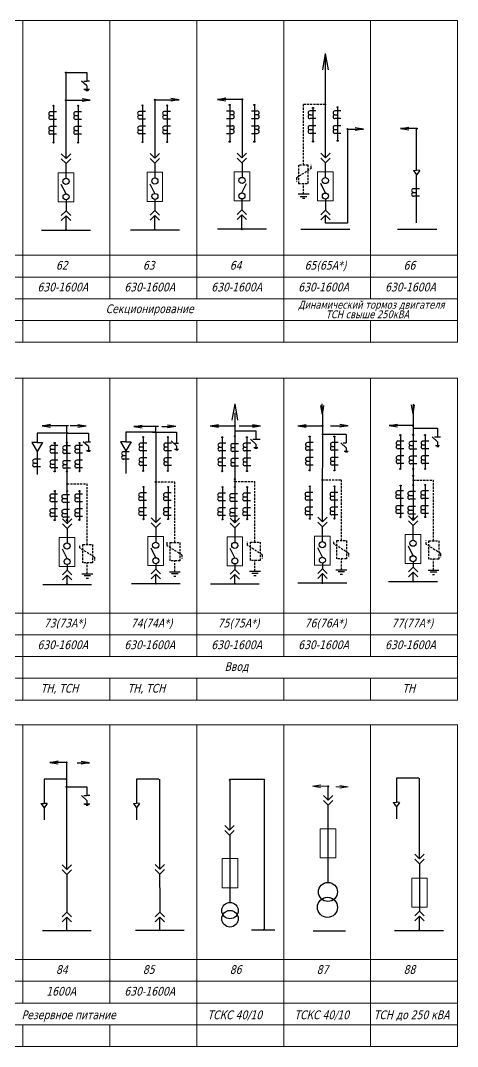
# Model space of a CAD drawing. Header units: millimetres. Extents: x -921 to 41389, y -8091 to 10490.
# Drawn here: x 40912.3 to 41012.9, y 9818.1 to 10054.1 of the extents above; entities that cross this region are included whole.
import ezdxf

# ---------------------------------------------------------------- set-up
doc = ezdxf.new("R2010")
doc.units = ezdxf.units.MM
for name, pattern in [('HIDDENX2', [0.75, 0.5, -0.25]), ('K5LT_BASIC', [0]), ('K5LT_DASHED', [6, 4, -2])]:
    doc.linetypes.add(name, pattern=pattern)
doc.layers.add('LAYER0VIEW0', color=7, linetype='Continuous')
doc.styles.get("Standard").update_dxf_attribs({"font": 'TAHOMA.TTF', "oblique": 15})

msp = doc.modelspace()

# ---------------------------------------------------------------- linework, layer by layer
at = {"color": 7, "lineweight": 18}
for p, q in [((40772.888, 10054.065), (41012.888, 10054.065)), ((40912.888, 9980.065), (40912.888, 10054.065)), ((40932.888, 9990.065), (40932.888, 10054.065)), ((40952.888, 10054.065), (40952.888, 10000.065)), ((40952.888, 9990.065), (40952.888, 10054.065)), ((40972.888, 10054.065), (40972.888, 10000.065)), ((40972.888, 9980.065), (40972.888, 10054.065)), ((40992.888, 10054.065), (40992.888, 10000.065)), ((40992.888, 9990.065), (40992.888, 10054.065)), ((41012.888, 10054.065), (41012.888, 10000.065)), ((41012.888, 9980.065), (41012.888, 10054.065)), ((40772.888, 10000.065), (41012.888, 10000.065)), ((40772.888, 9995.065), (41012.888, 9995.065)), ((40772.888, 9990.065), (41012.888, 9990.065)), ((40772.888, 9985.065), (41012.888, 9985.065)), ((40932.888, 9980.065), (40932.888, 9985.065)), ((40952.888, 9980.065), (40952.888, 9985.065)), ((40992.888, 9980.065), (40992.888, 9985.065)), ((40772.888, 9980.065), (41012.888, 9980.065)), ((40772.888, 9971.788), (41012.888, 9971.788)), ((40912.888, 9897.788), (40912.888, 9971.788)), ((40932.888, 9907.788), (40932.888, 9971.788)), ((40952.888, 9971.788), (40952.888, 9907.788)), ((40952.888, 9907.788), (40952.888, 9971.788)), ((40972.888, 9971.788), (40972.888, 9907.788)), ((40972.888, 9907.788), (40972.888, 9971.788)), ((40992.888, 9971.788), (40992.888, 9907.788)), ((40992.888, 9907.788), (40992.888, 9971.788)), ((41012.888, 9971.788), (41012.888, 9917.788)), ((41012.888, 9897.788), (41012.888, 9971.788)), ((40772.888, 9917.788), (41012.888, 9917.788)), ((40772.888, 9912.788), (41012.888, 9912.788)), ((40772.888, 9907.788), (41012.888, 9907.788)), ((40772.888, 9902.788), (41012.888, 9902.788)), ((40932.888, 9897.788), (40932.888, 9902.788)), ((40952.888, 9902.788), (40952.888, 9897.788)), ((40952.888, 9897.788), (40952.888, 9902.788)), ((40972.888, 9902.788), (40972.888, 9897.788)), ((40972.888, 9897.788), (40972.888, 9902.788)), ((40992.888, 9902.788), (40992.888, 9897.788)), ((40992.888, 9897.788), (40992.888, 9902.788)), ((40772.888, 9897.788), (41012.888, 9897.788)), ((40772.888, 9892.103), (41012.888, 9892.103)), ((40912.888, 9828.103), (40912.888, 9892.103)), ((40932.888, 9828.103), (40932.888, 9892.103)), ((40952.888, 9892.103), (40952.888, 9818.103)), ((40952.888, 9818.103), (40952.888, 9892.103)), ((40972.888, 9892.103), (40972.888, 9818.103)), ((40972.888, 9818.103), (40972.888, 9892.103)), ((40992.888, 9892.103), (40992.888, 9818.103)), ((40992.888, 9818.103), (40992.888, 9892.103)), ((41012.888, 9892.103), (41012.888, 9838.103)), ((41012.888, 9818.103), (41012.888, 9892.103)), ((40772.888, 9838.103), (41012.888, 9838.103)), ((40772.888, 9833.103), (41012.888, 9833.103)), ((40772.888, 9828.103), (41012.888, 9828.103)), ((40772.888, 9823.103), (41012.888, 9823.103)), ((40912.888, 9818.103), (40912.888, 9823.103)), ((40932.888, 9818.103), (40932.888, 9823.103)), ((40772.888, 9818.103), (41012.888, 9818.103))]:
    msp.add_line(p, q, dxfattribs=at)
at = {"layer": 'LAYER0VIEW0', "color": 7, "linetype": 'K5LT_BASIC'}
for p, q in [((40982.467, 10046.5), (40981.825, 10042.69)), ((40982.467, 10046.5), (40983.109, 10042.69)), ((40982.467, 10046.5), (40982.467, 10022.505)), ((40922.778, 10042.101), (40927.57, 10042.101)), ((40922.778, 10042.101), (40922.778, 10022.316)), ((40927.57, 10042.101), (40927.57, 10040.153)), ((40927.57, 10039.013), (40926.361, 10040.153)), ((40926.905, 10040.153), (40927.57, 10040.153)), ((40926.905, 10038.253), (40928.235, 10038.253)), ((40927.116, 10038.104), (40928.051, 10038.104)), ((40927.397, 10037.943), (40927.884, 10037.943)), ((40928.235, 10040.153), (40927.57, 10040.153)), ((40927.57, 10039.013), (40927.57, 10038.253)), ((40922.768, 10035.738), (40928.387, 10035.738)), ((40928.387, 10035.738), (40926.482, 10036.059)), ((40928.387, 10035.738), (40926.482, 10035.417)), ((40943.229, 10035.825), (40948.848, 10035.825)), ((40943.239, 10035.825), (40943.239, 10022.404)), ((40948.848, 10035.825), (40946.943, 10036.146)), ((40948.848, 10035.825), (40946.943, 10035.504)), ((40957.69, 10035.936), (40959.595, 10036.257)), ((40963.308, 10035.936), (40957.69, 10035.936)), ((40957.69, 10035.936), (40959.595, 10035.615)), ((40963.299, 10035.936), (40963.299, 10022.515)), ((40919.94, 10034.46), (40919.94, 10026.01)), ((40925.616, 10034.46), (40925.616, 10026.01)), ((40941.081, 10033.16), (40939.72, 10033.16)), ((40940.4, 10034.547), (40940.4, 10026.097)), ((40946.822, 10033.16), (40945.462, 10033.16)), ((40946.077, 10034.547), (40946.077, 10026.097)), ((40959.716, 10033.271), (40961.076, 10033.271)), ((40960.461, 10034.658), (40960.461, 10026.208)), ((40965.457, 10033.271), (40966.817, 10033.271)), ((40966.137, 10034.658), (40966.137, 10026.208)), ((40980.309, 10033.262), (40978.948, 10033.262)), ((40979.629, 10033.979), (40979.629, 10026.24)), ((40986.05, 10033.262), (40984.69, 10033.262)), ((40985.291, 10034.126), (40985.303, 10026.423)), ((40920.62, 10033.073), (40919.259, 10033.073)), ((40919.259, 10032.194), (40919.875, 10032.194)), ((40920.62, 10031.315), (40919.259, 10031.315)), ((40926.361, 10033.073), (40925.001, 10033.073)), ((40925.001, 10032.194), (40925.616, 10032.194)), ((40926.361, 10031.315), (40925.001, 10031.315)), ((40939.72, 10032.281), (40940.336, 10032.281)), ((40941.081, 10031.402), (40939.72, 10031.402)), ((40945.462, 10032.281), (40946.077, 10032.281)), ((40946.822, 10031.402), (40945.462, 10031.402)), ((40959.716, 10031.513), (40961.076, 10031.513)), ((40961.076, 10032.392), (40960.461, 10032.392)), ((40965.457, 10031.513), (40966.817, 10031.513)), ((40966.817, 10032.392), (40966.202, 10032.392)), ((40978.948, 10032.383), (40979.564, 10032.383)), ((40980.309, 10031.504), (40978.948, 10031.504)), ((40984.69, 10032.383), (40985.305, 10032.383)), ((40986.05, 10031.504), (40984.69, 10031.504)), ((40920.62, 10029.671), (40919.259, 10029.671)), ((40919.259, 10028.792), (40919.875, 10028.792)), ((40926.361, 10029.671), (40925.001, 10029.671)), ((40925.001, 10028.792), (40925.616, 10028.792)), ((40941.081, 10029.758), (40939.72, 10029.758)), ((40939.72, 10028.879), (40940.336, 10028.879)), ((40946.822, 10029.758), (40945.462, 10029.758)), ((40945.462, 10028.879), (40946.077, 10028.879)), ((40959.716, 10029.869), (40961.076, 10029.869)), ((40961.076, 10028.99), (40960.461, 10028.99)), ((40965.457, 10029.869), (40966.817, 10029.869)), ((40966.817, 10028.99), (40966.202, 10028.99)), ((40980.309, 10029.86), (40978.948, 10029.86)), ((40978.948, 10028.981), (40979.564, 10028.981)), ((40986.05, 10029.86), (40984.69, 10029.86)), ((40984.69, 10028.981), (40985.305, 10028.981)), ((40987.548, 10029.099), (40987.548, 10007.426)), ((40987.548, 10029.099), (40991.262, 10029.099)), ((40991.262, 10029.099), (40989.357, 10029.42)), ((40991.262, 10029.099), (40989.357, 10028.778)), ((40999.777, 10029.217), (41001.682, 10029.538)), ((41003.491, 10029.217), (40999.777, 10029.217)), ((40999.777, 10029.217), (41001.682, 10028.896)), ((41003.491, 10019.611), (41003.491, 10029.099)), ((40920.62, 10027.913), (40919.259, 10027.913)), ((40926.361, 10027.913), (40925.001, 10027.913)), ((40941.081, 10028), (40939.72, 10028)), ((40946.822, 10028), (40945.462, 10028)), ((40959.716, 10028.111), (40961.076, 10028.111)), ((40965.457, 10028.111), (40966.817, 10028.111)), ((40980.309, 10028.102), (40978.948, 10028.102)), ((40986.05, 10028.102), (40984.69, 10028.102)), ((40922.796, 10022.298), (40921.718, 10023.376)), ((40922.796, 10021.149), (40921.718, 10022.227)), ((40922.796, 10022.298), (40923.874, 10023.376)), ((40922.796, 10021.149), (40923.874, 10022.227)), ((40943.257, 10022.386), (40942.179, 10023.463)), ((40943.257, 10021.236), (40942.179, 10022.314)), ((40943.257, 10022.386), (40944.334, 10023.463)), ((40943.257, 10021.236), (40944.334, 10022.314)), ((40963.281, 10022.497), (40962.203, 10023.574)), ((40963.281, 10021.347), (40962.203, 10022.425)), ((40963.281, 10022.497), (40964.359, 10023.574)), ((40963.281, 10021.347), (40964.359, 10022.425)), ((40963.299, 10021.365), (40963.299, 10017.985)), ((40982.485, 10022.487), (40981.407, 10023.565)), ((40982.485, 10021.338), (40981.407, 10022.415)), ((40982.467, 10021.356), (40982.467, 10017.976)), ((40982.485, 10022.487), (40983.563, 10023.565)), ((40982.485, 10021.338), (40983.563, 10022.415)), ((40922.778, 10021.167), (40922.778, 10017.787)), ((40943.239, 10021.254), (40943.239, 10017.874)), ((41002.783, 10019.569), (41003.491, 10019.611)), ((41002.783, 10019.569), (41003.491, 10018.574)), ((41004.199, 10019.569), (41003.491, 10019.611)), ((41004.199, 10019.569), (41003.491, 10018.574)), ((41003.491, 10007.544), (41003.491, 10018.574)), ((40922.796, 10014.205), (40921.718, 10016.372)), ((40943.257, 10014.292), (40942.179, 10016.459)), ((40963.281, 10014.403), (40964.359, 10016.57)), ((40982.485, 10014.394), (40981.407, 10016.56)), ((41004.117, 10015.391), (41002.757, 10015.391)), ((41002.757, 10014.512), (41003.372, 10014.512)), ((40922.796, 10012.826), (40922.796, 10010.297)), ((40943.257, 10012.913), (40943.257, 10010.384)), ((40963.281, 10013.024), (40963.281, 10010.495)), ((40978.718, 10014.096), (40976.218, 10014.096)), ((40976.718, 10013.596), (40978.218, 10013.596)), ((40977.718, 10013.096), (40977.218, 10013.096)), ((40982.485, 10013.015), (40982.485, 10010.486)), ((41004.117, 10013.633), (41002.757, 10013.633)), ((40922.796, 10010.297), (40921.718, 10009.219)), ((40922.796, 10010.297), (40923.874, 10009.219)), ((40943.257, 10010.384), (40942.179, 10009.306)), ((40943.257, 10010.384), (40944.334, 10009.306)), ((40963.281, 10010.495), (40962.203, 10009.417)), ((40963.281, 10010.495), (40964.359, 10009.417)), ((40982.485, 10010.486), (40981.407, 10009.408)), ((40982.485, 10010.486), (40983.563, 10009.408)), ((40922.796, 10009.147), (40921.718, 10008.069)), ((40922.796, 10005.871), (40922.796, 10009.147)), ((40922.796, 10009.147), (40923.874, 10008.069)), ((40943.257, 10009.234), (40942.179, 10008.157)), ((40943.257, 10005.958), (40943.257, 10009.234)), ((40943.257, 10009.234), (40944.334, 10008.157)), ((40963.281, 10009.345), (40962.203, 10008.268)), ((40963.281, 10006.069), (40963.281, 10009.345)), ((40963.281, 10009.345), (40964.359, 10008.268)), ((40982.485, 10009.336), (40981.407, 10008.258)), ((40982.485, 10009.336), (40983.563, 10008.258)), ((40982.485, 10007.426), (40982.485, 10009.336)), ((40987.548, 10007.426), (40982.485, 10007.426)), ((40917.177, 10005.871), (40928.414, 10005.871)), ((40937.638, 10005.958), (40948.875, 10005.958)), ((40968.899, 10006.069), (40957.662, 10006.069)), ((40976.866, 10006.06), (40988.103, 10006.06)), ((40999.115, 10006.059), (41008.165, 10006.059)), ((40961.629, 9965.928), (40960.987, 9962.119)), ((40961.629, 9965.928), (40962.271, 9962.119)), ((40981.812, 9963.481), (40981.406, 9965.536)), ((40981.786, 9963.614), (40981.78, 9965.929)), ((40981.812, 9963.481), (40982.16, 9965.547)), ((41002.676, 9963.643), (41002.27, 9965.698)), ((41002.676, 9965.828), (41002.661, 9939.075)), ((41002.676, 9963.643), (41003.024, 9965.709)), ((40961.655, 9963.87), (40961.641, 9938.536)), ((40981.786, 9963.614), (40981.769, 9938.754)), ((40917.325, 9960.876), (40919.229, 9961.197)), ((40923.393, 9960.877), (40917.325, 9960.876)), ((40917.325, 9960.876), (40919.229, 9960.555)), ((40922.983, 9959.181), (40922.983, 9960.877)), ((40923.747, 9960.887), (40926.556, 9960.887)), ((40927.397, 9960.758), (40925.493, 9961.079)), ((40927.397, 9960.758), (40925.493, 9960.437)), ((40938.43, 9960.7), (40940.335, 9961.021)), ((40944.049, 9960.7), (40938.43, 9960.7)), ((40938.43, 9960.7), (40940.335, 9960.379)), ((40943.459, 9959.429), (40943.459, 9960.7)), ((40944.821, 9960.709), (40947.63, 9960.709)), ((40948.089, 9960.696), (40946.184, 9961.017)), ((40948.089, 9960.696), (40946.184, 9960.375)), ((40955.95, 9960.863), (40957.854, 9961.184)), ((40955.95, 9960.863), (40961.653, 9960.877)), ((40955.95, 9960.863), (40957.854, 9960.542)), ((40962.662, 9960.822), (40967.349, 9960.82)), ((40967.586, 9960.776), (40965.681, 9961.097)), ((40967.586, 9960.776), (40965.681, 9960.455)), ((40976.154, 9960.86), (40978.059, 9961.181)), ((40976.154, 9960.86), (40978.059, 9960.539)), ((40977.084, 9960.869), (40981.872, 9960.867)), ((40983.655, 9960.817), (40987.497, 9960.817)), ((40987.719, 9960.845), (40985.814, 9961.166)), ((40987.719, 9960.845), (40985.814, 9960.524)), ((40997.183, 9960.922), (40999.088, 9961.243)), ((41002.801, 9960.922), (40997.183, 9960.922)), ((40997.183, 9960.922), (40999.088, 9960.601)), ((41002.653, 9960.295), (41008.275, 9960.295)), ((41008.275, 9960.285), (41008.275, 9958.338)), ((40923.027, 9959.168), (40916.152, 9959.168)), ((40916.152, 9959.168), (40916.152, 9956.99)), ((40922.964, 9954.513), (40922.98, 9959.277)), ((40923.027, 9959.168), (40927.936, 9959.15)), ((40927.936, 9959.15), (40927.936, 9957.202)), ((40943.44, 9959.366), (40936.565, 9959.366)), ((40936.565, 9959.366), (40936.565, 9957.188)), ((40940.54, 9958.139), (40940.54, 9950.352)), ((40942.737, 9959.372), (40948.237, 9959.352)), ((40943.44, 9959.485), (40943.44, 9938.632)), ((40946.216, 9958.139), (40946.216, 9950.371)), ((40948.237, 9959.352), (40948.25, 9956.885)), ((40958.742, 9958.088), (40958.742, 9950.301)), ((40961.652, 9959.718), (40966.454, 9959.718)), ((40964.419, 9958.088), (40964.419, 9950.32)), ((40966.454, 9956.61), (40965.245, 9957.751)), ((40965.789, 9957.751), (40966.454, 9957.751)), ((40966.454, 9959.698), (40966.454, 9957.751)), ((40966.454, 9957.751), (40967.456, 9957.751)), ((40978.872, 9958.258), (40978.872, 9950.471)), ((40981.649, 9958.897), (40987.28, 9958.897)), ((40984.549, 9958.259), (40984.549, 9950.49)), ((40987.28, 9958.877), (40987.28, 9956.929)), ((40999.738, 9958.599), (40999.738, 9950.812)), ((41005.415, 9958.599), (41005.415, 9950.831)), ((41008.275, 9957.198), (41007.066, 9958.338)), ((41007.61, 9958.338), (41008.275, 9958.338)), ((41008.275, 9958.338), (41008.974, 9958.332)), ((40916.152, 9956.99), (40914.905, 9956.99)), ((40914.905, 9956.99), (40916.152, 9954.925)), ((40916.152, 9956.99), (40917.4, 9956.99)), ((40917.4, 9956.99), (40916.152, 9954.925)), ((40920.882, 9956.334), (40919.522, 9956.334)), ((40919.522, 9955.455), (40920.138, 9955.455)), ((40920.19, 9956.857), (40920.19, 9956.313)), ((40920.202, 9956.334), (40920.202, 9950.255)), ((40923.821, 9956.236), (40922.461, 9956.236)), ((40922.461, 9955.357), (40923.077, 9955.357)), ((40922.958, 9956.334), (40922.958, 9944.99)), ((40922.964, 9956.782), (40922.964, 9956.2)), ((40926.624, 9956.334), (40925.263, 9956.334)), ((40925.263, 9955.455), (40925.879, 9955.455)), ((40925.879, 9956.334), (40925.879, 9950.274)), ((40925.907, 9956.951), (40925.907, 9956.295)), ((40927.936, 9956.062), (40926.726, 9957.202)), ((40927.271, 9957.202), (40928.416, 9957.191)), ((40927.936, 9956.062), (40927.936, 9955.302)), ((40936.587, 9957.183), (40935.339, 9957.183)), ((40935.339, 9957.183), (40936.587, 9955.119)), ((40936.565, 9957.188), (40937.813, 9957.188)), ((40937.813, 9957.188), (40936.565, 9955.124)), ((40941.364, 9956.873), (40940.004, 9956.873)), ((40940.004, 9955.993), (40940.62, 9955.993)), ((40947.106, 9956.873), (40945.745, 9956.873)), ((40945.745, 9955.993), (40946.361, 9955.993)), ((40948.237, 9956.264), (40947.028, 9957.404)), ((40947.773, 9955.506), (40948.708, 9955.506)), ((40947.782, 9956.885), (40948.717, 9956.885)), ((40947.994, 9955.504), (40948.48, 9955.504)), ((40948.054, 9955.346), (40948.541, 9955.346)), ((40948.237, 9956.264), (40948.237, 9955.504)), ((40959.567, 9956.822), (40958.207, 9956.822)), ((40958.207, 9955.943), (40958.822, 9955.943)), ((40962.506, 9956.724), (40961.146, 9956.724)), ((40961.146, 9955.844), (40961.761, 9955.844)), ((40965.308, 9956.822), (40963.948, 9956.822)), ((40963.948, 9955.943), (40964.563, 9955.943)), ((40965.986, 9955.85), (40966.922, 9955.85)), ((40966.268, 9955.69), (40966.755, 9955.69)), ((40966.454, 9956.61), (40966.454, 9955.85)), ((40979.697, 9956.992), (40978.336, 9956.992)), ((40978.336, 9956.113), (40978.952, 9956.113)), ((40985.438, 9956.992), (40984.078, 9956.992)), ((40984.078, 9956.113), (40984.693, 9956.113)), ((40987.28, 9955.789), (40986.07, 9956.929)), ((40986.615, 9956.929), (40987.28, 9956.929)), ((40987.28, 9955.789), (40987.28, 9955.029)), ((41000.563, 9957.333), (40999.203, 9957.333)), ((40999.203, 9956.453), (40999.818, 9956.453)), ((41000.563, 9955.574), (40999.203, 9955.574)), ((41003.502, 9957.235), (41002.142, 9957.235)), ((41002.142, 9956.355), (41002.757, 9956.355)), ((41003.502, 9955.476), (41002.142, 9955.476)), ((41006.304, 9957.333), (41004.944, 9957.333)), ((41004.944, 9956.453), (41005.559, 9956.453)), ((41006.304, 9955.574), (41004.944, 9955.574)), ((41007.82, 9956.288), (41008.755, 9956.288)), ((41008.102, 9956.128), (41008.589, 9956.128)), ((41008.275, 9957.198), (41008.275, 9956.438)), ((40916.897, 9953.174), (40915.537, 9953.174)), ((40916.152, 9954.925), (40916.152, 9949.665)), ((40920.882, 9954.576), (40919.522, 9954.576)), ((40920.882, 9952.932), (40919.522, 9952.932)), ((40923.821, 9954.478), (40922.461, 9954.478)), ((40926.624, 9954.576), (40925.263, 9954.576)), ((40926.624, 9952.932), (40925.263, 9952.932)), ((40927.481, 9955.153), (40928.416, 9955.153)), ((40927.763, 9954.993), (40928.249, 9954.993)), ((40937.31, 9954.902), (40935.95, 9954.902)), ((40935.95, 9954.023), (40936.565, 9954.023)), ((40937.31, 9953.144), (40935.95, 9953.144)), ((40936.565, 9955.124), (40936.565, 9949.863)), ((40941.364, 9955.114), (40940.004, 9955.114)), ((40941.364, 9953.47), (40940.004, 9953.47)), ((40947.106, 9955.114), (40945.745, 9955.114)), ((40947.106, 9953.47), (40945.745, 9953.47)), ((40959.567, 9955.063), (40958.207, 9955.063)), ((40959.567, 9953.42), (40958.207, 9953.42)), ((40962.506, 9954.965), (40961.146, 9954.965)), ((40962.506, 9953.322), (40961.146, 9953.322)), ((40965.308, 9955.063), (40963.948, 9955.063)), ((40965.308, 9953.42), (40963.948, 9953.42)), ((40979.697, 9955.234), (40978.336, 9955.234)), ((40979.697, 9953.59), (40978.336, 9953.59)), ((40985.438, 9955.234), (40984.078, 9955.234)), ((40985.438, 9953.59), (40984.078, 9953.59)), ((40986.812, 9955.029), (40987.747, 9955.029)), ((40987.094, 9954.869), (40987.581, 9954.869)), ((41000.563, 9953.931), (40999.203, 9953.931)), ((40999.203, 9953.051), (40999.818, 9953.051)), ((41003.502, 9953.833), (41002.142, 9953.833)), ((41002.142, 9952.953), (41002.757, 9952.953)), ((41006.304, 9953.931), (41004.944, 9953.931)), ((41004.944, 9953.051), (41005.559, 9953.051)), ((40915.537, 9952.295), (40916.152, 9952.295)), ((40916.897, 9951.416), (40915.537, 9951.416)), ((40919.522, 9952.053), (40920.138, 9952.053)), ((40920.882, 9951.174), (40919.522, 9951.174)), ((40923.821, 9952.834), (40922.461, 9952.834)), ((40922.461, 9951.955), (40923.077, 9951.955)), ((40923.821, 9951.076), (40922.461, 9951.076)), ((40925.263, 9952.053), (40925.879, 9952.053)), ((40926.624, 9951.174), (40925.263, 9951.174)), ((40940.004, 9952.591), (40940.62, 9952.591)), ((40941.364, 9951.712), (40940.004, 9951.712)), ((40940.521, 9950.587), (40940.521, 9950.469)), ((40945.745, 9952.591), (40946.361, 9952.591)), ((40947.106, 9951.712), (40945.745, 9951.712)), ((40946.238, 9950.606), (40946.238, 9950.487)), ((40958.207, 9952.54), (40958.822, 9952.54)), ((40959.567, 9951.661), (40958.207, 9951.661)), ((40958.724, 9950.536), (40958.724, 9950.418)), ((40961.146, 9952.442), (40961.761, 9952.442)), ((40962.506, 9951.563), (40961.146, 9951.563)), ((40963.948, 9952.54), (40964.563, 9952.54)), ((40965.308, 9951.661), (40963.948, 9951.661)), ((40964.441, 9950.555), (40964.441, 9950.436)), ((40978.336, 9952.711), (40978.952, 9952.711)), ((40979.697, 9951.832), (40978.336, 9951.832)), ((40978.853, 9950.707), (40978.853, 9950.588)), ((40984.078, 9952.711), (40984.693, 9952.711)), ((40985.438, 9951.832), (40984.078, 9951.832)), ((40984.571, 9950.725), (40984.571, 9950.607)), ((41000.563, 9952.172), (40999.203, 9952.172)), ((40999.719, 9951.047), (40999.719, 9950.929)), ((41003.502, 9952.074), (41002.142, 9952.074)), ((41002.668, 9951.054), (41002.668, 9950.936)), ((41006.304, 9952.172), (41004.944, 9952.172)), ((41005.437, 9951.066), (41005.437, 9950.947)), ((40920.183, 9950.49), (40920.183, 9950.372)), ((40922.958, 9950.464), (40922.958, 9950.345)), ((40925.901, 9950.509), (40925.901, 9950.39)), ((40920.202, 9945.855), (40920.189, 9945.143)), ((40920.202, 9945.973), (40920.202, 9945.855)), ((40920.202, 9945.973), (40920.202, 9945.855)), ((40923.041, 9945.961), (40923.041, 9945.842)), ((40923.041, 9945.961), (40923.041, 9945.842)), ((40925.879, 9945.855), (40925.866, 9945.143)), ((40925.879, 9945.973), (40925.879, 9945.855)), ((40940.602, 9946.679), (40940.602, 9939.241)), ((40946.278, 9946.679), (40946.278, 9939.297)), ((40958.804, 9946.628), (40958.804, 9939.19)), ((40964.481, 9946.628), (40964.481, 9939.246)), ((40978.934, 9946.798), (40978.934, 9939.36)), ((40984.611, 9946.798), (40984.611, 9939.416)), ((41000.48, 9945.87), (40999.12, 9945.87)), ((40999.8, 9947.139), (40999.8, 9939.701)), ((41006.222, 9945.87), (41004.861, 9945.87)), ((41005.477, 9947.139), (41005.477, 9939.757)), ((40920.869, 9945.143), (40919.509, 9945.143)), ((40919.509, 9944.263), (40920.124, 9944.263)), ((40920.189, 9945.143), (40920.189, 9939.042)), ((40923.635, 9944.991), (40922.275, 9944.991)), ((40922.275, 9944.112), (40922.891, 9944.112)), ((40923.027, 9944.991), (40923.027, 9938.342)), ((40926.61, 9945.143), (40925.25, 9945.143)), ((40925.25, 9944.263), (40925.866, 9944.263)), ((40925.866, 9945.143), (40925.866, 9939.099)), ((40941.282, 9945.41), (40939.922, 9945.41)), ((40939.922, 9944.531), (40940.537, 9944.531)), ((40941.282, 9943.652), (40939.922, 9943.652)), ((40947.023, 9945.41), (40945.663, 9945.41)), ((40945.663, 9944.531), (40946.278, 9944.531)), ((40947.023, 9943.652), (40945.663, 9943.652)), ((40959.484, 9945.359), (40958.124, 9945.359)), ((40958.124, 9944.48), (40958.74, 9944.48)), ((40959.484, 9943.601), (40958.124, 9943.601)), ((40962.251, 9945.208), (40960.891, 9945.208)), ((40960.891, 9944.328), (40961.506, 9944.328)), ((40962.251, 9943.449), (40960.891, 9943.449)), ((40965.226, 9945.359), (40963.865, 9945.359)), ((40963.865, 9944.48), (40964.481, 9944.48)), ((40965.226, 9943.601), (40963.865, 9943.601)), ((40979.614, 9945.53), (40978.254, 9945.53)), ((40978.254, 9944.65), (40978.869, 9944.65)), ((40979.614, 9943.771), (40978.254, 9943.771)), ((40985.355, 9945.53), (40983.995, 9945.53)), ((40983.995, 9944.65), (40984.611, 9944.65)), ((40985.355, 9943.771), (40983.995, 9943.771)), ((40999.12, 9944.991), (40999.736, 9944.991)), ((41000.48, 9944.112), (40999.12, 9944.112)), ((41003.247, 9945.719), (41001.887, 9945.719)), ((41001.887, 9944.839), (41002.502, 9944.839)), ((41003.247, 9943.96), (41001.887, 9943.96)), ((41004.861, 9944.991), (41005.477, 9944.991)), ((41006.222, 9944.112), (41004.861, 9944.112)), ((40920.869, 9943.384), (40919.509, 9943.384)), ((40920.869, 9941.741), (40919.509, 9941.741)), ((40923.635, 9943.233), (40922.275, 9943.233)), ((40923.635, 9941.589), (40922.275, 9941.589)), ((40926.61, 9943.384), (40925.25, 9943.384)), ((40926.61, 9941.741), (40925.25, 9941.741)), ((40941.282, 9942.008), (40939.922, 9942.008)), ((40939.922, 9941.129), (40940.537, 9941.129)), ((40947.023, 9942.008), (40945.663, 9942.008)), ((40945.663, 9941.129), (40946.278, 9941.129)), ((40959.484, 9941.957), (40958.124, 9941.957)), ((40962.251, 9941.805), (40960.891, 9941.805)), ((40965.226, 9941.957), (40963.865, 9941.957)), ((40979.614, 9942.128), (40978.254, 9942.128)), ((40978.254, 9941.248), (40978.869, 9941.248)), ((40985.355, 9942.128), (40983.995, 9942.128)), ((40983.995, 9941.248), (40984.611, 9941.248)), ((41000.48, 9942.468), (40999.12, 9942.468)), ((40999.12, 9941.589), (40999.736, 9941.589)), ((41003.247, 9942.316), (41001.887, 9942.316)), ((41001.887, 9941.437), (41002.502, 9941.437)), ((41006.222, 9942.468), (41004.861, 9942.468)), ((41004.861, 9941.589), (41005.477, 9941.589)), ((40919.509, 9940.861), (40920.124, 9940.861)), ((40920.869, 9939.982), (40919.509, 9939.982)), ((40920.189, 9939.279), (40920.189, 9939.161)), ((40923.045, 9938.347), (40921.967, 9939.424)), ((40922.275, 9940.71), (40922.891, 9940.71)), ((40923.635, 9939.831), (40922.275, 9939.831)), ((40923.027, 9939.267), (40923.027, 9939.148)), ((40923.027, 9939.148), (40923.027, 9939.03)), ((40923.045, 9938.347), (40924.123, 9939.424)), ((40925.25, 9940.861), (40925.866, 9940.861)), ((40926.61, 9939.982), (40925.25, 9939.982)), ((40925.866, 9939.336), (40925.866, 9939.217)), ((40941.282, 9940.25), (40939.922, 9940.25)), ((40940.602, 9939.478), (40940.602, 9939.359)), ((40943.458, 9938.614), (40942.38, 9939.692)), ((40943.458, 9938.614), (40944.536, 9939.692)), ((40947.023, 9940.25), (40945.663, 9940.25)), ((40946.278, 9939.534), (40946.278, 9939.415)), ((40958.124, 9941.078), (40958.74, 9941.078)), ((40959.484, 9940.199), (40958.124, 9940.199)), ((40958.804, 9939.427), (40958.804, 9939.308)), ((40961.661, 9938.563), (40960.583, 9939.641)), ((40960.891, 9940.926), (40961.506, 9940.926)), ((40962.251, 9940.047), (40960.891, 9940.047)), ((40961.661, 9938.563), (40962.738, 9939.641)), ((40963.865, 9941.078), (40964.481, 9941.078)), ((40965.226, 9940.199), (40963.865, 9940.199)), ((40964.481, 9939.483), (40964.481, 9939.364)), ((40979.614, 9940.369), (40978.254, 9940.369)), ((40978.934, 9939.597), (40978.934, 9939.479)), ((40981.79, 9938.734), (40980.713, 9939.811)), ((40981.79, 9938.734), (40982.868, 9939.811)), ((40985.355, 9940.369), (40983.995, 9940.369)), ((40984.611, 9939.654), (40984.611, 9939.535)), ((41000.48, 9940.71), (40999.12, 9940.71)), ((40999.8, 9939.938), (40999.8, 9939.819)), ((41002.657, 9939.074), (41001.579, 9940.152)), ((41002.657, 9937.925), (41001.579, 9939.002)), ((41003.247, 9940.558), (41001.887, 9940.558)), ((41002.657, 9939.074), (41003.734, 9940.152)), ((41002.657, 9937.925), (41003.734, 9939.002)), ((41006.222, 9940.71), (41004.861, 9940.71)), ((41005.477, 9939.994), (41005.477, 9939.875)), ((40923.045, 9937.197), (40921.967, 9938.275)), ((40923.027, 9937.284), (40923.027, 9933.904)), ((40923.045, 9937.197), (40924.123, 9938.275)), ((40943.458, 9937.464), (40942.38, 9938.542)), ((40943.44, 9937.482), (40943.44, 9934.102)), ((40943.458, 9937.464), (40944.536, 9938.542)), ((40961.661, 9937.414), (40960.583, 9938.491)), ((40961.643, 9937.432), (40961.643, 9934.052)), ((40961.645, 9937.429), (40961.644, 9937.003)), ((40961.661, 9937.414), (40962.738, 9938.491)), ((40981.79, 9937.584), (40980.713, 9938.662)), ((40981.772, 9937.602), (40981.772, 9934.222)), ((40981.79, 9937.584), (40982.868, 9938.662)), ((41002.639, 9937.943), (41002.639, 9934.563)), ((40946.109, 9933.259), (40946.109, 9934.068)), ((40923.045, 9930.323), (40921.967, 9932.489)), ((40943.458, 9930.521), (40942.38, 9932.687)), ((40961.661, 9930.47), (40960.583, 9932.636)), ((40981.79, 9930.64), (40980.713, 9932.807)), ((41002.657, 9930.981), (41001.579, 9933.147)), ((41002.657, 9929.601), (41002.657, 9928.337)), ((40923.045, 9927.679), (40921.967, 9926.601)), ((40923.045, 9928.943), (40923.045, 9927.679)), ((40923.045, 9927.679), (40924.123, 9926.601)), ((40943.458, 9927.877), (40942.38, 9926.799)), ((40943.458, 9929.141), (40943.458, 9927.877)), ((40943.458, 9927.877), (40944.536, 9926.799)), ((40946.592, 9927.298), (40949.092, 9927.298)), ((40961.661, 9927.826), (40960.583, 9926.748)), ((40961.661, 9929.09), (40961.661, 9927.826)), ((40961.661, 9927.826), (40962.738, 9926.748)), ((40965.03, 9927.393), (40967.53, 9927.393)), ((40981.79, 9927.996), (40980.713, 9926.919)), ((40981.79, 9929.261), (40981.79, 9927.996)), ((40981.79, 9927.996), (40982.868, 9926.919)), ((40984.917, 9927.739), (40987.417, 9927.739)), ((40986.917, 9927.239), (40985.417, 9927.239)), ((41002.657, 9928.337), (41001.579, 9927.259)), ((41002.657, 9927.187), (41001.579, 9926.11)), ((41002.657, 9928.337), (41003.734, 9927.259)), ((41002.657, 9925.047), (41002.657, 9927.187)), ((41002.657, 9927.187), (41003.734, 9926.11)), ((41006.129, 9927.667), (41008.629, 9927.667)), ((41008.129, 9927.167), (41006.629, 9927.167)), ((40923.045, 9926.529), (40921.967, 9925.451)), ((40923.045, 9924.389), (40923.045, 9926.529)), ((40923.045, 9926.529), (40924.123, 9925.451)), ((40926.442, 9926.813), (40928.942, 9926.813)), ((40928.442, 9926.313), (40926.942, 9926.313)), ((40927.442, 9925.813), (40927.942, 9925.813)), ((40937.839, 9924.587), (40949.076, 9924.587)), ((40943.458, 9926.727), (40942.38, 9925.65)), ((40943.458, 9924.587), (40943.458, 9926.727)), ((40943.458, 9926.727), (40944.536, 9925.65)), ((40948.592, 9926.798), (40947.092, 9926.798)), ((40947.592, 9926.298), (40948.092, 9926.298)), ((40961.661, 9926.676), (40960.583, 9925.599)), ((40961.661, 9924.536), (40961.661, 9926.676)), ((40961.661, 9926.676), (40962.738, 9925.599)), ((40967.03, 9926.893), (40965.53, 9926.893)), ((40966.03, 9926.393), (40966.53, 9926.393)), ((40976.172, 9924.706), (40987.409, 9924.706)), ((40981.79, 9926.847), (40980.713, 9925.769)), ((40981.79, 9924.706), (40981.79, 9926.847)), ((40981.79, 9926.847), (40982.868, 9925.769)), ((40985.917, 9926.739), (40986.417, 9926.739)), ((40997.038, 9925.047), (41008.275, 9925.047)), ((41007.129, 9926.667), (41007.629, 9926.667)), ((40917.427, 9924.389), (40928.664, 9924.389)), ((40956.042, 9924.536), (40967.279, 9924.536)), ((40919.081, 9883.446), (40920.986, 9883.767)), ((40922.913, 9883.446), (40919.081, 9883.446)), ((40919.081, 9883.446), (40920.986, 9883.125)), ((40922.913, 9883.446), (40922.913, 9858.825)), ((40925.377, 9883.327), (40928.187, 9883.327)), ((40928.187, 9883.327), (40926.282, 9883.648)), ((40928.187, 9883.327), (40926.282, 9883.006)), ((40998.816, 9879.833), (40998.816, 9874.27)), ((41003.985, 9879.833), (40998.816, 9879.833)), ((41004.103, 9879.833), (41004.103, 9861.258)), ((40917.744, 9879.571), (40917.744, 9874.009)), ((40922.913, 9879.571), (40917.744, 9879.571)), ((40922.913, 9877.792), (40927.587, 9877.792)), ((40927.587, 9877.792), (40927.587, 9875.844)), ((40939.018, 9879.618), (40939.018, 9874.055)), ((40944.187, 9879.618), (40939.018, 9879.618)), ((40944.306, 9879.618), (40944.306, 9858.872)), ((40960.482, 9879.576), (40968.425, 9879.576)), ((40960.482, 9879.457), (40960.482, 9867.867)), ((40968.425, 9879.576), (40968.425, 9844.965)), ((40983.085, 9878.038), (40983.085, 9874.775)), ((40927.587, 9874.704), (40926.378, 9875.844)), ((40926.922, 9875.844), (40927.587, 9875.844)), ((40928.252, 9875.844), (40927.587, 9875.844)), ((40983.103, 9874.757), (40982.026, 9875.835)), ((40983.103, 9874.757), (40984.181, 9875.835)), ((40917.036, 9873.967), (40917.744, 9874.009)), ((40917.036, 9873.967), (40917.744, 9872.972)), ((40918.452, 9873.967), (40917.744, 9874.009)), ((40918.452, 9873.967), (40917.744, 9872.972)), ((40917.744, 9872.972), (40917.744, 9870.209)), ((40926.922, 9873.944), (40928.252, 9873.944)), ((40927.132, 9873.795), (40928.068, 9873.795)), ((40927.414, 9873.635), (40927.901, 9873.635)), ((40927.587, 9874.704), (40927.587, 9873.944)), ((40938.31, 9874.013), (40939.018, 9874.055)), ((40938.31, 9874.013), (40939.018, 9873.018)), ((40939.726, 9874.013), (40939.018, 9874.055)), ((40939.726, 9874.013), (40939.018, 9873.018)), ((40939.018, 9873.018), (40939.018, 9870.256)), ((40983.103, 9873.607), (40982.026, 9874.685)), ((40983.085, 9873.625), (40983.085, 9862.734)), ((40983.103, 9873.607), (40984.181, 9874.685)), ((40998.107, 9874.228), (40998.816, 9874.27)), ((40998.107, 9874.228), (40998.816, 9873.233)), ((40999.524, 9874.228), (40998.816, 9874.27)), ((40999.524, 9874.228), (40998.816, 9873.233)), ((40998.816, 9873.233), (40998.816, 9870.471)), ((40960.44, 9867.825), (40959.362, 9868.902)), ((40960.44, 9867.825), (40961.518, 9868.902)), ((40960.44, 9866.675), (40959.362, 9867.753)), ((40960.44, 9866.675), (40961.518, 9867.753)), ((40960.482, 9866.717), (40960.534, 9855.072)), ((40983.085, 9862.734), (40983.085, 9861.924)), ((40983.085, 9861.924), (40983.085, 9859.394)), ((41004.158, 9861.24), (41003.081, 9862.318)), ((41004.158, 9860.09), (41003.081, 9861.168)), ((41004.158, 9861.24), (41005.236, 9862.318)), ((41004.158, 9860.09), (41005.236, 9861.168)), ((40922.968, 9858.808), (40921.891, 9859.885)), ((40922.968, 9857.658), (40921.891, 9858.736)), ((40922.968, 9858.808), (40924.046, 9859.885)), ((40922.968, 9857.658), (40924.046, 9858.736)), ((40944.361, 9858.854), (40943.283, 9859.932)), ((40944.361, 9857.704), (40943.283, 9858.782)), ((40944.361, 9858.854), (40945.438, 9859.932)), ((40944.361, 9857.704), (40945.438, 9858.782)), ((40983.085, 9859.394), (40983.084, 9855.838)), ((41004.14, 9860.108), (41004.158, 9850.582)), ((40922.95, 9857.676), (40922.968, 9851.505)), ((40944.343, 9857.722), (40944.361, 9851.552)), ((40960.534, 9855.072), (40960.534, 9851.24)), ((40922.968, 9851.505), (40922.968, 9848.976)), ((40944.361, 9851.552), (40944.361, 9849.023)), ((41004.158, 9849.238), (41003.081, 9848.16)), ((41004.158, 9850.582), (41004.158, 9849.238)), ((41004.158, 9849.238), (41005.236, 9848.16)), ((40922.968, 9848.976), (40921.891, 9847.899)), ((40922.968, 9847.827), (40921.891, 9846.749)), ((40922.968, 9848.976), (40924.046, 9847.899)), ((40922.968, 9847.827), (40924.046, 9846.749)), ((40922.968, 9844.901), (40922.968, 9847.827)), ((40944.361, 9849.023), (40943.283, 9847.945)), ((40944.361, 9847.873), (40943.283, 9846.796)), ((40944.361, 9849.023), (40945.438, 9847.945)), ((40944.361, 9847.873), (40945.438, 9846.796)), ((40944.361, 9844.947), (40944.361, 9847.873)), ((41004.158, 9848.089), (41003.081, 9847.011)), ((41004.158, 9844.812), (41004.158, 9848.089)), ((41004.158, 9848.089), (41005.236, 9847.011)), ((40917.383, 9844.782), (40922.85, 9844.782)), ((40923.087, 9844.782), (40928.62, 9844.782)), ((40938.775, 9844.829), (40944.242, 9844.829)), ((40944.479, 9844.829), (40950.012, 9844.829)), ((40965.468, 9844.965), (40970.859, 9844.965)), ((40979.639, 9844.699), (40987.081, 9844.699)), ((40998.407, 9844.746), (41009.645, 9844.746))]:
    msp.add_line(p, q, dxfattribs=at)
at = {"layer": 'LAYER0VIEW0', "color": 7, "linetype": 'HIDDENX2'}
for p, q in [((40977.468, 10020.81), (40977.468, 10034.769)), ((40982.467, 10034.76), (40977.468, 10034.76)), ((40975.834, 10017.911), (40979.218, 10020.071)), ((40978.524, 10020.81), (40976.287, 10020.81)), ((40976.287, 10020.81), (40976.287, 10016.596)), ((40978.524, 10016.596), (40978.524, 10020.81)), ((40979.202, 10020.057), (40979.202, 10020.866)), ((40975.834, 10017.911), (40975.834, 10017.073)), ((40976.287, 10016.596), (40978.524, 10016.596)), ((40977.468, 10014.096), (40977.468, 10016.596)), ((40981.776, 9948.402), (40986.167, 9948.402)), ((40986.167, 9934.453), (40986.167, 9948.412)), ((41002.738, 9948.33), (41007.379, 9948.33)), ((41007.379, 9934.381), (41007.379, 9948.34)), ((40923.051, 9947.477), (40927.692, 9947.477)), ((40927.692, 9933.528), (40927.692, 9947.486)), ((40943.201, 9947.962), (40947.842, 9947.962)), ((40947.842, 9934.012), (40947.842, 9947.971)), ((40961.639, 9948.057), (40966.28, 9948.057)), ((40966.28, 9934.107), (40966.28, 9948.066)), ((40946.786, 9929.798), (40946.786, 9934.012)), ((40946.786, 9934.012), (40949.023, 9934.012)), ((40949.023, 9934.012), (40949.023, 9929.798)), ((40964.547, 9933.354), (40964.547, 9934.163)), ((40965.224, 9929.893), (40965.224, 9934.107)), ((40965.224, 9934.107), (40967.461, 9934.107)), ((40967.461, 9934.107), (40967.461, 9929.893)), ((40984.434, 9933.7), (40984.434, 9934.509)), ((40985.111, 9930.239), (40985.111, 9934.453)), ((40985.111, 9934.453), (40987.348, 9934.453)), ((40987.348, 9934.453), (40987.348, 9930.239)), ((41005.646, 9933.628), (41005.646, 9934.437)), ((41006.323, 9930.167), (41006.323, 9934.381)), ((41006.323, 9934.381), (41008.56, 9934.381)), ((41008.56, 9934.381), (41008.56, 9930.167)), ((40929.327, 9930.628), (40925.942, 9932.789)), ((40925.959, 9932.775), (40925.959, 9933.583)), ((40926.636, 9929.313), (40926.636, 9933.528)), ((40926.636, 9933.528), (40928.873, 9933.528)), ((40928.873, 9933.528), (40928.873, 9929.313)), ((40949.476, 9931.113), (40946.092, 9933.273)), ((40967.914, 9931.208), (40964.53, 9933.368)), ((40987.802, 9931.554), (40984.417, 9933.714)), ((41009.014, 9931.482), (41005.629, 9933.642)), ((40928.873, 9929.313), (40926.636, 9929.313)), ((40927.692, 9926.813), (40927.692, 9929.313)), ((40929.327, 9930.628), (40929.327, 9929.79)), ((40949.023, 9929.798), (40946.786, 9929.798)), ((40947.842, 9927.298), (40947.842, 9929.798)), ((40949.476, 9931.113), (40949.476, 9930.275)), ((40967.461, 9929.893), (40965.224, 9929.893)), ((40966.28, 9927.393), (40966.28, 9929.893)), ((40967.914, 9931.208), (40967.914, 9930.37)), ((40987.348, 9930.239), (40985.111, 9930.239)), ((40986.167, 9927.739), (40986.167, 9930.239)), ((40987.802, 9931.554), (40987.802, 9930.716)), ((41008.56, 9930.167), (41006.323, 9930.167)), ((41007.379, 9927.667), (41007.379, 9930.167)), ((41009.014, 9931.482), (41009.014, 9930.644))]:
    msp.add_line(p, q, dxfattribs=at)
at = {"layer": 'LAYER0VIEW0', "color": 7, "linetype": 'K5LT_BASIC', "lineweight": 18}
for p, q in [((40920.984, 10019.068), (40924.572, 10019.068)), ((40920.984, 10012.378), (40920.984, 10019.068)), ((40924.572, 10019.068), (40924.572, 10012.378)), ((40941.445, 10019.155), (40945.033, 10019.155)), ((40941.445, 10012.465), (40941.445, 10019.155)), ((40945.033, 10019.155), (40945.033, 10012.465)), ((40965.093, 10019.266), (40961.505, 10019.266)), ((40961.505, 10019.266), (40961.505, 10012.576)), ((40965.093, 10012.576), (40965.093, 10019.266)), ((40980.673, 10019.256), (40984.261, 10019.256)), ((40980.673, 10012.567), (40980.673, 10019.256)), ((40984.261, 10019.256), (40984.261, 10012.567)), ((40924.572, 10012.378), (40920.984, 10012.378)), ((40945.033, 10012.465), (40941.445, 10012.465)), ((40961.505, 10012.576), (40965.093, 10012.576)), ((40984.261, 10012.567), (40980.673, 10012.567)), ((40921.233, 9935.185), (40924.821, 9935.185)), ((40921.233, 9928.495), (40921.233, 9935.185)), ((40924.821, 9935.185), (40924.821, 9928.495)), ((40941.646, 9935.383), (40945.234, 9935.383)), ((40941.646, 9928.694), (40941.646, 9935.383)), ((40945.234, 9935.383), (40945.234, 9928.694)), ((40959.848, 9935.332), (40963.437, 9935.332)), ((40959.848, 9928.643), (40959.848, 9935.332)), ((40963.437, 9935.332), (40963.437, 9928.643)), ((40979.978, 9935.503), (40983.567, 9935.503)), ((40979.978, 9928.813), (40979.978, 9935.503)), ((40983.567, 9935.503), (40983.567, 9928.813)), ((41000.844, 9935.843), (41004.433, 9935.843)), ((41000.844, 9929.154), (41000.844, 9935.843)), ((41004.433, 9935.843), (41004.433, 9929.154)), ((40924.821, 9928.495), (40921.233, 9928.495)), ((40945.234, 9928.694), (40941.646, 9928.694)), ((40963.437, 9928.643), (40959.848, 9928.643)), ((40983.567, 9928.813), (40979.978, 9928.813)), ((41004.433, 9929.154), (41000.844, 9929.154)), ((40979.541, 9877.944), (40981.446, 9878.265)), ((40983.136, 9877.944), (40979.541, 9877.944)), ((40979.541, 9877.944), (40981.446, 9877.623)), ((40984.883, 9877.825), (40987.692, 9877.825)), ((40987.692, 9877.825), (40985.787, 9878.146)), ((40987.692, 9877.825), (40985.787, 9877.504)), ((40981.273, 9868.165), (40984.862, 9868.165)), ((40981.273, 9861.476), (40981.273, 9868.165)), ((40984.862, 9868.165), (40984.862, 9861.476)), ((40958.722, 9861.314), (40962.31, 9861.314)), ((40958.722, 9854.624), (40958.722, 9861.314)), ((40962.31, 9861.314), (40962.31, 9854.624)), ((40984.862, 9861.476), (40981.273, 9861.476)), ((41002.346, 9856.824), (41005.935, 9856.824)), ((41002.346, 9850.134), (41002.346, 9856.824)), ((41005.935, 9856.824), (41005.935, 9850.134)), ((40962.31, 9854.624), (40958.722, 9854.624)), ((41005.935, 9850.134), (41002.346, 9850.134))]:
    msp.add_line(p, q, dxfattribs=at)
at = {"layer": 'LAYER0VIEW0', "color": 7, "linetype": 'K5LT_BASIC'}
for centre, radius in [((40922.778, 10042.101), 0.119), ((40922.768, 10035.738), 0.119), ((40943.229, 10035.825), 0.119), ((40963.308, 10035.936), 0.119), ((40919.94, 10034.46), 0.119), ((40925.616, 10034.46), 0.119), ((40940.4, 10034.547), 0.119), ((40946.077, 10034.547), 0.119), ((40960.461, 10034.658), 0.119), ((40966.137, 10034.658), 0.119), ((40979.629, 10033.951), 0.119), ((40985.291, 10034.126), 0.119), ((40987.548, 10029.099), 0.119), ((41003.491, 10029.217), 0.119), ((40919.94, 10026.01), 0.119), ((40925.616, 10026.01), 0.119), ((40940.4, 10026.097), 0.119), ((40946.077, 10026.097), 0.119), ((40960.461, 10026.208), 0.119), ((40966.137, 10026.208), 0.119), ((40979.629, 10026.24), 0.119), ((40985.305, 10026.423), 0.119), ((40922.778, 10017.079), 0.708), ((40943.239, 10017.166), 0.708), ((40963.299, 10017.277), 0.708), ((40982.467, 10017.268), 0.708), ((40943.257, 10013.603), 0.69), ((40963.281, 10013.714), 0.69), ((40982.485, 10013.704), 0.69), ((40922.796, 10013.516), 0.69), ((40922.796, 10005.871), 0.119), ((40943.257, 10005.958), 0.119), ((40963.281, 10006.069), 0.119), ((40961.653, 9960.877), 0.119), ((40981.784, 9960.867), 0.119), ((41002.64, 9960.922), 0.119), ((40923.027, 9959.168), 0.119), ((40940.54, 9958.257), 0.119), ((40943.44, 9959.366), 0.119), ((40946.216, 9958.257), 0.119), ((40958.742, 9958.206), 0.119), ((40961.652, 9958.446), 0.119), ((40964.419, 9958.206), 0.119), ((40978.872, 9958.377), 0.119), ((40984.549, 9958.377), 0.119), ((40999.738, 9958.717), 0.119), ((41002.672, 9958.744), 0.119), ((41005.415, 9958.717), 0.119), ((40920.178, 9956.9), 0.119), ((40922.99, 9957.003), 0.119), ((40925.911, 9956.919), 0.119), ((40940.521, 9950.469), 0.119), ((40946.238, 9950.487), 0.119), ((40958.724, 9950.418), 0.119), ((40964.441, 9950.436), 0.119), ((40978.853, 9950.588), 0.119), ((40984.571, 9950.607), 0.119), ((40999.719, 9950.929), 0.119), ((41002.668, 9950.936), 0.119), ((41005.437, 9950.947), 0.119), ((40920.183, 9950.372), 0.119), ((40922.958, 9950.345), 0.119), ((40925.901, 9950.39), 0.119), ((40961.616, 9948.595), 0.119), ((41002.667, 9949.312), 0.119), ((40920.202, 9945.855), 0.119), ((40920.202, 9945.855), 0.119), ((40923.041, 9945.842), 0.119), ((40923.041, 9945.842), 0.119), ((40925.879, 9945.855), 0.119), ((40940.602, 9946.797), 0.119), ((40946.278, 9946.797), 0.119), ((40958.804, 9946.746), 0.119), ((40961.661, 9946.765), 0.119), ((40964.481, 9946.746), 0.119), ((40978.934, 9946.917), 0.119), ((40984.611, 9946.917), 0.119), ((40999.806, 9947.111), 0.119), ((41002.665, 9947.201), 0.119), ((41005.477, 9947.257), 0.119), ((40920.189, 9939.161), 0.119), ((40923.027, 9939.148), 0.119), ((40925.866, 9939.217), 0.119), ((40940.602, 9939.359), 0.119), ((40946.278, 9939.415), 0.119), ((40958.804, 9939.308), 0.119), ((40961.641, 9939.043), 0.119), ((40964.481, 9939.364), 0.119), ((40978.934, 9939.479), 0.119), ((40984.611, 9939.535), 0.119), ((40999.8, 9939.819), 0.119), ((41002.661, 9939.647), 0.119), ((41005.477, 9939.875), 0.119), ((40943.44, 9933.395), 0.708), ((40961.643, 9933.344), 0.708), ((40981.772, 9933.514), 0.708), ((41002.639, 9933.855), 0.708), ((40923.027, 9933.197), 0.708), ((40923.045, 9929.633), 0.69), ((40943.458, 9929.831), 0.69), ((40961.661, 9929.78), 0.69), ((40981.79, 9929.951), 0.69), ((41002.657, 9930.291), 0.69), ((40943.458, 9924.587), 0.119), ((40961.661, 9924.536), 0.119), ((40981.79, 9924.706), 0.119), ((41002.657, 9925.047), 0.119), ((40923.045, 9924.389), 0.119), ((40922.913, 9883.446), 0.119), ((40960.482, 9879.457), 0.119), ((40983.083, 9853.649), 2.189), ((40982.961, 9850.104), 2.31), ((40960.534, 9847.481), 1.908), ((40960.534, 9849.36), 1.88), ((40922.968, 9844.782), 0.119), ((40944.361, 9844.829), 0.119), ((40968.425, 9844.965), 0.119), ((41004.158, 9844.812), 0.119)]:
    msp.add_circle(centre, radius, dxfattribs=at)
at = {"layer": 'LAYER0VIEW0', "color": 7, "linetype": 'K5LT_DASHED'}
for centre in [(40982.467, 10034.76), (40981.776, 9948.402), (41002.738, 9948.33), (40923.051, 9947.477), (40943.433, 9947.954), (40961.639, 9948.057)]:
    msp.add_circle(centre, 0.083, dxfattribs=at)
at = {"layer": 'LAYER0VIEW0', "color": 7, "linetype": 'K5LT_BASIC', "lineweight": 18}
msp.add_circle((40983.131, 9877.928), 0.119, dxfattribs=at)
at = {"layer": 'LAYER0VIEW0', "color": 7, "linetype": 'K5LT_BASIC'}
for centre, start, end in [((40939.72, 10032.721), 90, 270), ((40945.462, 10032.721), 90, 270), ((40961.076, 10032.832), 270, 90), ((40966.817, 10032.832), 270, 90), ((40978.948, 10032.822), 90, 270), ((40984.69, 10032.822), 90, 270), ((40919.259, 10032.634), 90, 270), ((40919.259, 10031.755), 90, 270), ((40925.001, 10032.634), 90, 270), ((40925.001, 10031.755), 90, 270), ((40939.72, 10031.842), 90, 270), ((40945.462, 10031.842), 90, 270), ((40961.076, 10031.953), 270, 90), ((40966.817, 10031.953), 270, 90), ((40978.948, 10031.943), 90, 270), ((40984.69, 10031.943), 90, 270), ((40919.259, 10029.232), 90, 270), ((40919.259, 10028.352), 90, 270), ((40925.001, 10029.232), 90, 270), ((40925.001, 10028.352), 90, 270), ((40939.72, 10029.319), 90, 270), ((40939.72, 10028.44), 90, 270), ((40945.462, 10029.319), 90, 270), ((40945.462, 10028.44), 90, 270), ((40961.076, 10029.43), 270, 90), ((40961.076, 10028.551), 270, 90), ((40966.817, 10029.43), 270, 90), ((40966.817, 10028.551), 270, 90), ((40978.948, 10029.42), 90, 270), ((40978.948, 10028.541), 90, 270), ((40984.69, 10029.42), 90, 270), ((40984.69, 10028.541), 90, 270), ((41002.757, 10014.952), 90, 270), ((41002.757, 10014.072), 90, 270), ((40919.522, 9955.895), 90, 270), ((40919.522, 9955.015), 90, 270), ((40922.461, 9955.797), 90, 270), ((40922.461, 9954.917), 90, 270), ((40925.263, 9955.895), 90, 270), ((40925.263, 9955.015), 90, 270), ((40940.004, 9956.433), 90, 270), ((40940.004, 9955.554), 90, 270), ((40945.745, 9956.433), 90, 270), ((40945.745, 9955.554), 90, 270), ((40958.207, 9956.382), 90, 270), ((40958.207, 9955.503), 90, 270), ((40961.146, 9956.284), 90, 270), ((40961.146, 9955.405), 90, 270), ((40963.948, 9956.382), 90, 270), ((40963.948, 9955.503), 90, 270), ((40978.336, 9956.553), 90, 270), ((40978.336, 9955.673), 90, 270), ((40984.078, 9956.553), 90, 270), ((40984.078, 9955.673), 90, 270), ((40999.203, 9956.893), 90, 270), ((40999.203, 9956.014), 90, 270), ((41002.142, 9956.795), 90, 270), ((41002.142, 9955.916), 90, 270), ((41004.944, 9956.893), 90, 270), ((41004.944, 9956.014), 90, 270), ((40915.537, 9952.735), 90, 270), ((40919.522, 9952.492), 90, 270), ((40925.263, 9952.492), 90, 270), ((40936.025, 9954.463), 90, 270), ((40936.025, 9953.584), 90, 270), ((40940.004, 9953.031), 90, 270), ((40945.745, 9953.031), 90, 270), ((40958.207, 9952.98), 90, 270), ((40961.146, 9952.882), 90, 270), ((40963.948, 9952.98), 90, 270), ((40978.336, 9953.15), 90, 270), ((40984.078, 9953.15), 90, 270), ((40999.203, 9953.491), 90, 270), ((40999.203, 9952.612), 90, 270), ((41002.142, 9953.393), 90, 270), ((41002.142, 9952.514), 90, 270), ((41004.944, 9953.491), 90, 270), ((41004.944, 9952.612), 90, 270), ((40915.537, 9951.856), 90, 270), ((40919.522, 9951.613), 90, 270), ((40922.461, 9952.394), 90, 270), ((40922.461, 9951.515), 90, 270), ((40925.263, 9951.613), 90, 270), ((40940.004, 9952.152), 90, 270), ((40945.745, 9952.152), 90, 270), ((40958.207, 9952.101), 90, 270), ((40961.146, 9952.003), 90, 270), ((40963.948, 9952.101), 90, 270), ((40978.336, 9952.271), 90, 270), ((40984.078, 9952.271), 90, 270), ((40999.12, 9945.431), 90, 270), ((41004.861, 9945.431), 90, 270), ((40919.509, 9944.703), 90, 270), ((40919.509, 9943.824), 90, 270), ((40922.275, 9944.551), 90, 270), ((40922.275, 9943.672), 90, 270), ((40925.25, 9944.703), 90, 270), ((40925.25, 9943.824), 90, 270), ((40939.922, 9944.97), 90, 270), ((40939.922, 9944.091), 90, 270), ((40945.663, 9944.97), 90, 270), ((40945.663, 9944.091), 90, 270), ((40958.124, 9944.92), 90, 270), ((40958.124, 9944.04), 90, 270), ((40960.891, 9944.768), 90, 270), ((40960.891, 9943.889), 90, 270), ((40963.865, 9944.92), 90, 270), ((40963.865, 9944.04), 90, 270), ((40978.254, 9945.09), 90, 270), ((40978.254, 9944.211), 90, 270), ((40983.995, 9945.09), 90, 270), ((40983.995, 9944.211), 90, 270), ((40999.12, 9944.551), 90, 270), ((41001.887, 9945.279), 90, 270), ((41001.887, 9944.4), 90, 270), ((41004.861, 9944.551), 90, 270), ((40919.509, 9941.301), 90, 270), ((40922.275, 9941.149), 90, 270), ((40925.25, 9941.301), 90, 270), ((40939.922, 9941.568), 90, 270), ((40939.922, 9940.689), 90, 270), ((40945.663, 9941.568), 90, 270), ((40945.663, 9940.689), 90, 270), ((40958.124, 9941.518), 90, 270), ((40960.891, 9941.366), 90, 270), ((40963.865, 9941.518), 90, 270), ((40978.254, 9941.688), 90, 270), ((40978.254, 9940.809), 90, 270), ((40983.995, 9941.688), 90, 270), ((40983.995, 9940.809), 90, 270), ((40999.12, 9942.028), 90, 270), ((40999.12, 9941.149), 90, 270), ((41001.887, 9941.877), 90, 270), ((41001.887, 9940.998), 90, 270), ((41004.861, 9942.028), 90, 270), ((41004.861, 9941.149), 90, 270), ((40919.509, 9940.422), 90, 270), ((40922.275, 9940.27), 90, 270), ((40925.25, 9940.422), 90, 270), ((40958.124, 9940.638), 90, 270), ((40960.891, 9940.487), 90, 270), ((40963.865, 9940.638), 90, 270)]:
    msp.add_arc(centre, 0.44, start, end, dxfattribs=at)
at = {"layer": 'LAYER0VIEW0', "color": 7}
for p in [(40922.795, 9879.571), (40922.795, 9877.792)]:
    msp.add_point(p, dxfattribs=at)

# ---------------------------------------------------------------- texts
at = {"color": 7, "lineweight": 18, "oblique": 15, "width": 0.9}
for s, height, p in [('62', 2, (40920.486, 9996.766)), ('63', 2, (40940.486, 9996.766)), ('64', 2, (40960.486, 9996.766)), ('65(65А*)', 2, (40977.714, 9996.766)), ('66', 2, (41000.486, 9996.766)), ('630-1600А', 2, (40916.223, 9991.766)), ('630-1600А', 2, (40936.223, 9991.766)), ('630-1600А', 2, (40956.223, 9991.766)), ('630-1600А', 2, (40976.223, 9991.766)), ('630-1600А', 2, (40996.223, 9991.766)), ('Секционирование', 2, (40931.933, 9986.766)), ('Динамический тормоз двигателя', 1.8, (40976.219, 9987.802)), ('ТСН свыше 250кВА', 1.8, (40982.602, 9985.593)), ('73(73А*)', 2, (40917.714, 9914.489)), ('74(74А*)', 2, (40937.714, 9914.489)), ('75(75А*)', 2, (40957.714, 9914.489)), ('76(76А*)', 2, (40977.714, 9914.489)), ('77(77А*)', 2, (40997.714, 9914.489)), ('630-1600А', 2, (40916.223, 9909.489)), ('630-1600А', 2, (40936.223, 9909.489)), ('630-1600А', 2, (40956.223, 9909.489)), ('630-1600А', 2, (40976.223, 9909.489)), ('630-1600А', 2, (40996.223, 9909.489)), ('Ввод', 2, (40959.303, 9904.489)), ('ТН, ТСН', 2, (40916.993, 9899.489)), ('ТН, ТСН', 2, (40936.993, 9899.489)), ('ТН', 2, (41000.232, 9899.489)), ('84', 2, (40920.486, 9834.804)), ('85', 2, (40940.486, 9834.804)), ('86', 2, (40960.486, 9834.804)), ('87', 2, (40980.486, 9834.804)), ('88', 2, (41000.486, 9834.804)), ('   1600А', 2, (40916.223, 9829.804)), ('630-1600А', 2, (40936.223, 9829.804)), ('Резервное питание', 2, (40912.587, 9824.38)), ('ТСКС 40/10', 2, (40955.373, 9824.38)), ('ТСКС 40/10', 2, (40975.373, 9824.38)), ('ТСН до 250 кВА', 2, (40993.634, 9824.38))]:
    msp.add_text(s, height=height, dxfattribs=at).set_placement(p)

doc.saveas('drawing.dxf')
